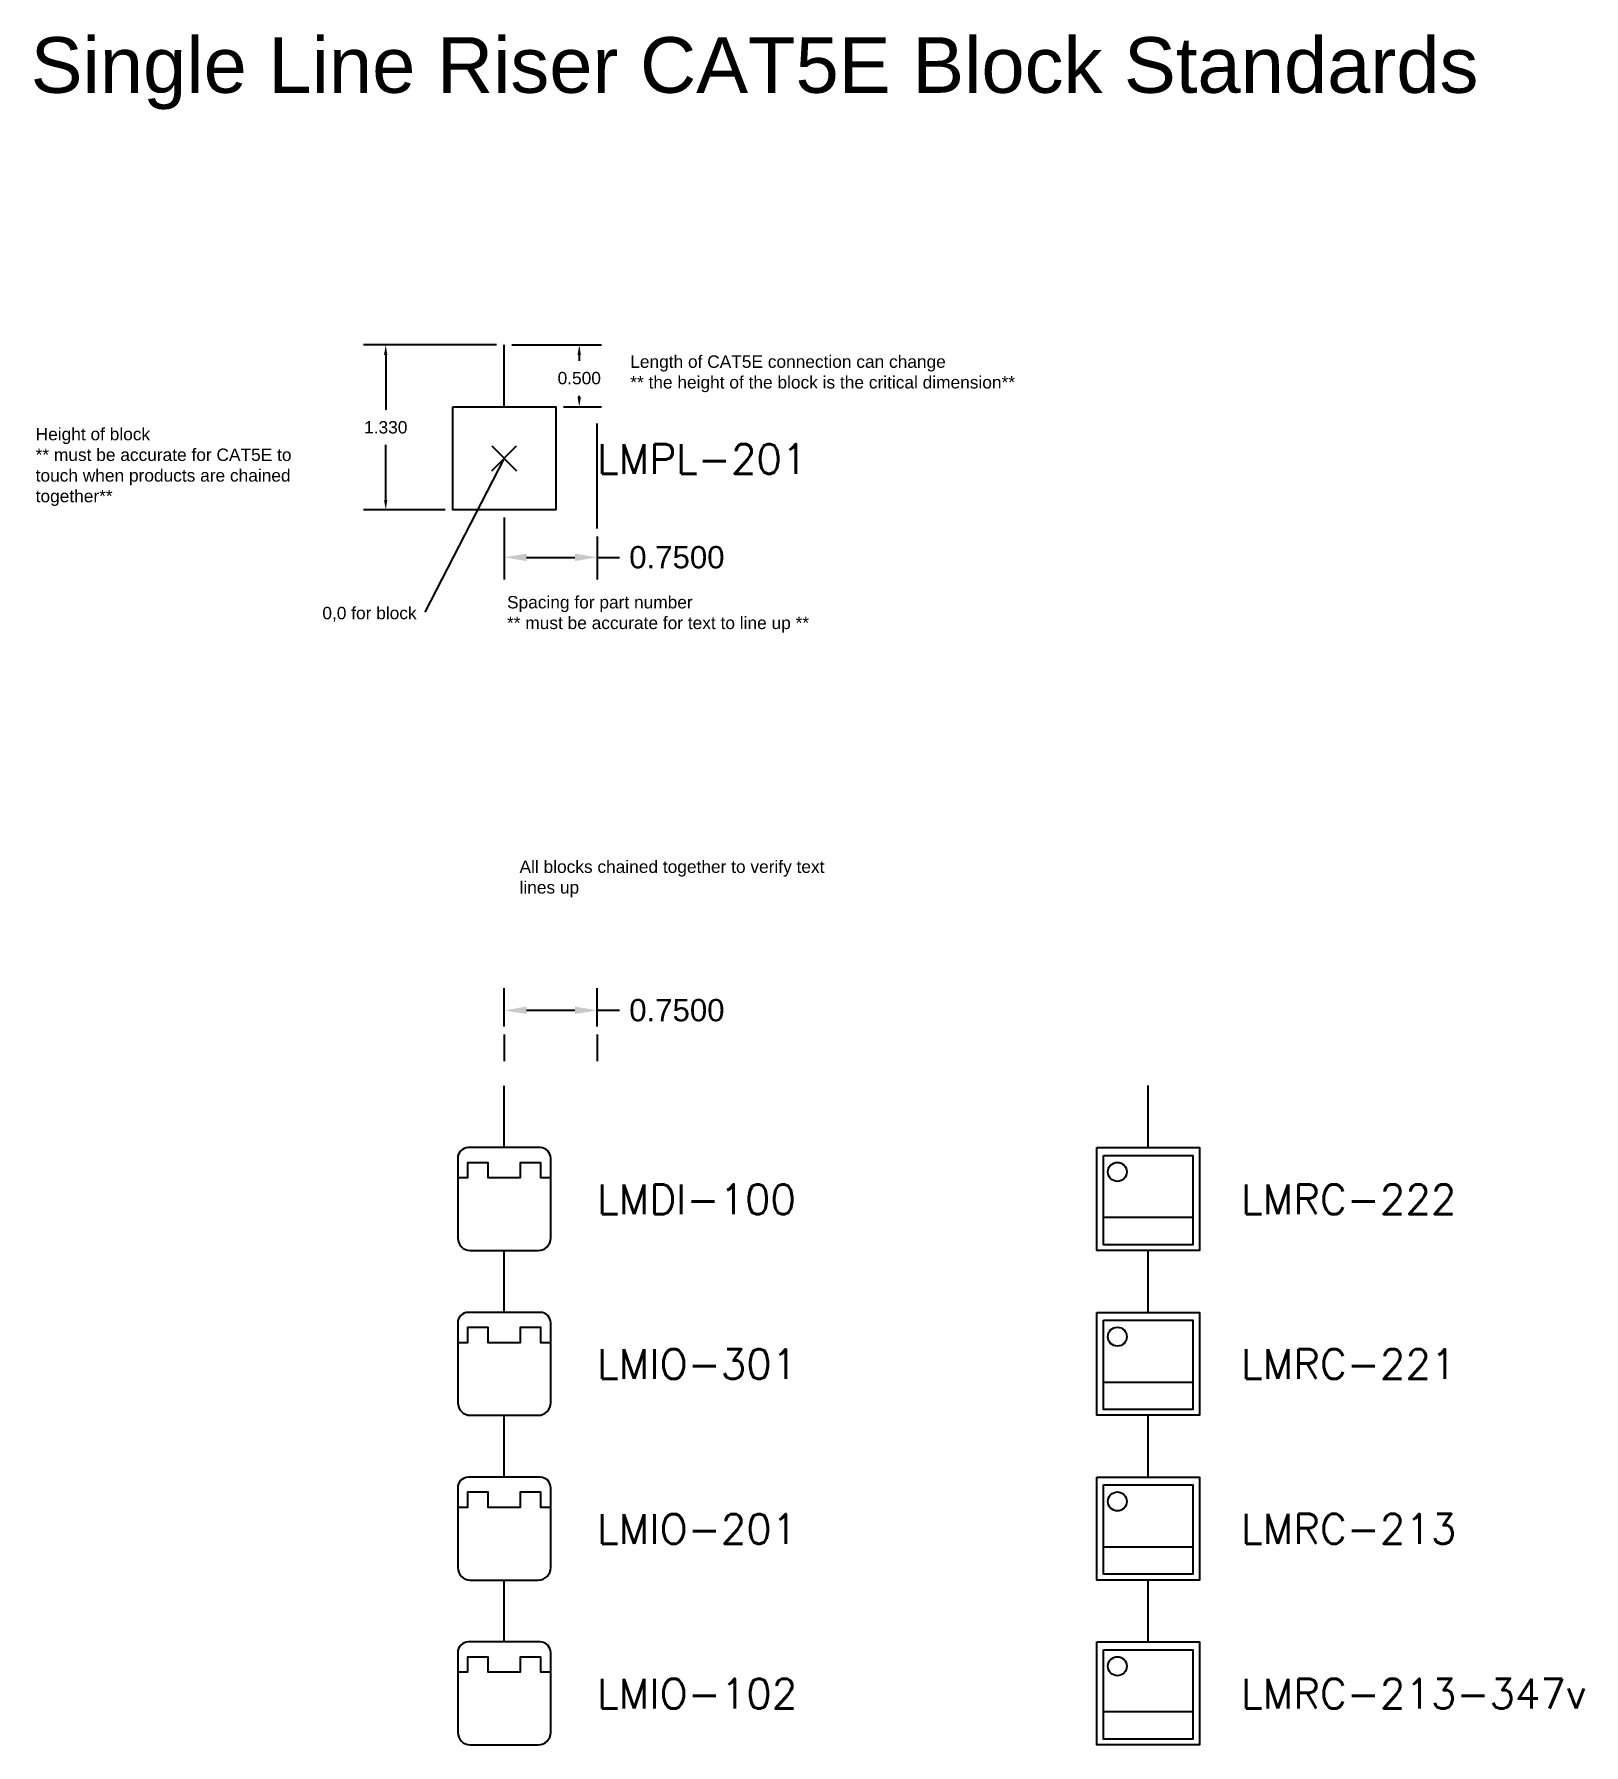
# Model space of a CAD drawing. Header units: inches. Extents: x -233 to 23, y -182 to 484.
# Drawn here: x -170.92 to -158.41, y 23.19 to 37 of the extents above; entities that cross this region are included whole.
import ezdxf

# ---------------------------------------------------------------- set-up
doc = ezdxf.new("R2010")
doc.units = ezdxf.units.IN
doc.header["$MEASUREMENT"] = 0
doc.header["$PDMODE"] = 3
doc.header["$PDSIZE"] = 0.1
doc.styles.add('ROMANS', font='ROMANS.shx')
doc.styles.get("Standard").update_dxf_attribs({"font": 'arial.ttf'})
doc.dimstyles.get("Standard").update_dxf_attribs({"dimtxt": 0.18, "dimasz": 0.18, "dimexe": 0.18, "dimexo": 0.0625, "dimgap": 0.09, "dimtad": 0, "dimtih": 1, "dimtoh": 1, "dimdec": 4, "dimzin": 0, "dimdsep": 46, "dimtxsty": 'Standard', "dimcen": 0.09, "dimadec": 0, "dimazin": 0, "dimtfac": 1, "dimtdec": 4, "dimtofl": 0, "dimtmove": 0, "dimatfit": 3, "dimfxl": 1, "dimtolj": 1, "dimtzin": 0, "dimarcsym": 0})

# ---------------------------------------------------------------- blocks, each defined once
blk = doc.blocks.new('LMDI-100')
blk.add_line((0, 0.417), (0, 0.917))
blk.add_lwpolyline([(-0.291, 0.417, 0.414214), (-0.375, 0.332), (-0.375, -0.313, 0.414214), (-0.275, -0.413), (0.275, -0.413, 0.414214), (0.375, -0.313), (0.375, 0.332, 0.414214), (0.291, 0.417)], format="xyb", close=True)
blk.add_lwpolyline([(-0.375, 0.175), (-0.293, 0.175), (-0.293, 0.298), (-0.132, 0.298), (-0.132, 0.175), (0.132, 0.175), (0.132, 0.298), (0.293, 0.298), (0.293, 0.175), (0.375, 0.175)])
at = {"insert": (0.75, 0), "char_height": 0.24, "width": 5.724, "attachment_point": 4, "style": 'ROMANS'}
blk.add_mtext('LMDI-100', dxfattribs=at)
blk = doc.blocks.new('LMIO-301')
blk.add_line((0, 0.417), (0, 0.917))
blk.add_lwpolyline([(-0.291, 0.417, 0.414214), (-0.375, 0.332), (-0.375, -0.313, 0.414214), (-0.275, -0.413), (0.275, -0.413, 0.414214), (0.375, -0.313), (0.375, 0.332, 0.414214), (0.291, 0.417)], format="xyb", close=True)
blk.add_lwpolyline([(-0.375, 0.175), (-0.293, 0.175), (-0.293, 0.298), (-0.132, 0.298), (-0.132, 0.175), (0.132, 0.175), (0.132, 0.298), (0.293, 0.298), (0.293, 0.175), (0.375, 0.175)])
at = {"insert": (0.75, 0), "char_height": 0.24, "width": 5.724, "attachment_point": 4, "style": 'ROMANS'}
blk.add_mtext('LMIO-301', dxfattribs=at)
blk = doc.blocks.new('LMIO-201')
blk.add_line((0, 0.417), (0, 0.917))
blk.add_lwpolyline([(-0.291, 0.417, 0.414214), (-0.375, 0.332), (-0.375, -0.313, 0.414214), (-0.275, -0.413), (0.275, -0.413, 0.414214), (0.375, -0.313), (0.375, 0.332, 0.414214), (0.291, 0.417)], format="xyb", close=True)
blk.add_lwpolyline([(-0.375, 0.175), (-0.293, 0.175), (-0.293, 0.298), (-0.132, 0.298), (-0.132, 0.175), (0.132, 0.175), (0.132, 0.298), (0.293, 0.298), (0.293, 0.175), (0.375, 0.175)])
at = {"insert": (0.75, 0), "char_height": 0.24, "width": 5.724, "attachment_point": 4, "style": 'ROMANS'}
blk.add_mtext('LMIO-201', dxfattribs=at)
blk = doc.blocks.new('LMIO-102')
blk.add_line((0, 0.417), (0, 0.917))
blk.add_lwpolyline([(-0.291, 0.417, 0.414214), (-0.375, 0.332), (-0.375, -0.313, 0.414214), (-0.275, -0.413), (0.275, -0.413, 0.414214), (0.375, -0.313), (0.375, 0.332, 0.414214), (0.291, 0.417)], format="xyb", close=True)
blk.add_lwpolyline([(-0.375, 0.175), (-0.293, 0.175), (-0.293, 0.298), (-0.132, 0.298), (-0.132, 0.175), (0.132, 0.175), (0.132, 0.298), (0.293, 0.298), (0.293, 0.175), (0.375, 0.175)])
at = {"insert": (0.75, 0), "char_height": 0.24, "width": 5.724, "attachment_point": 4, "style": 'ROMANS'}
blk.add_mtext('LMIO-102', dxfattribs=at)
blk = doc.blocks.new('LMRC-222')
for p, q in [((0, 0.415), (0, 0.915)), ((0.362, -0.15), (-0.359, -0.15))]:
    blk.add_line(p, q)
for points in [[(-0.415, 0.415), (0.415, 0.415), (0.415, -0.415), (-0.415, -0.415)], [(-0.359, 0.352), (0.362, 0.352), (0.362, -0.369), (-0.359, -0.369)]]:
    blk.add_lwpolyline(points, close=True)
blk.add_circle((-0.248, 0.219), 0.0765)
at = {"insert": (0.75, -0.002), "char_height": 0.24, "width": 5.724, "attachment_point": 4, "style": 'ROMANS'}
blk.add_mtext('LMRC-222', dxfattribs=at)
blk = doc.blocks.new('LMRC-221')
for p, q in [((0, 0.415), (0, 0.915)), ((0.362, -0.15), (-0.359, -0.15))]:
    blk.add_line(p, q)
for points in [[(-0.415, 0.415), (0.415, 0.415), (0.415, -0.415), (-0.415, -0.415)], [(-0.359, 0.352), (0.362, 0.352), (0.362, -0.369), (-0.359, -0.369)]]:
    blk.add_lwpolyline(points, close=True)
blk.add_circle((-0.248, 0.219), 0.0765)
at = {"insert": (0.75, -0.002), "char_height": 0.24, "width": 5.724, "attachment_point": 4, "style": 'ROMANS'}
blk.add_mtext('LMRC-221', dxfattribs=at)
blk = doc.blocks.new('LMRC-213')
for p, q in [((0, 0.415), (0, 0.915)), ((0.362, -0.15), (-0.359, -0.15))]:
    blk.add_line(p, q)
for points in [[(-0.415, 0.415), (0.415, 0.415), (0.415, -0.415), (-0.415, -0.415)], [(-0.359, 0.352), (0.362, 0.352), (0.362, -0.369), (-0.359, -0.369)]]:
    blk.add_lwpolyline(points, close=True)
blk.add_circle((-0.248, 0.219), 0.0765)
at = {"insert": (0.75, -0.002), "char_height": 0.24, "width": 5.724, "attachment_point": 4, "style": 'ROMANS'}
blk.add_mtext('LMRC-213', dxfattribs=at)
blk = doc.blocks.new('LMRC-213-347v')
for p, q in [((0, 0.415), (0, 0.915)), ((0.362, -0.15), (-0.359, -0.15))]:
    blk.add_line(p, q)
for points in [[(-0.415, 0.415), (0.415, 0.415), (0.415, -0.415), (-0.415, -0.415)], [(-0.359, 0.352), (0.362, 0.352), (0.362, -0.369), (-0.359, -0.369)]]:
    blk.add_lwpolyline(points, close=True)
blk.add_circle((-0.248, 0.219), 0.0765)
at = {"insert": (0.75, -0.002), "char_height": 0.24, "width": 5.724, "attachment_point": 4, "style": 'ROMANS'}
blk.add_mtext('LMRC-213-347v', dxfattribs=at)
blk = doc.blocks.new('*D205')
at = {"color": 0, "lineweight": -2, "transparency": 16777216}
for p, q in [((-167.124, 28.991), (-167.124, 29.303)), ((-166.374, 28.991), (-166.374, 29.303)), ((-166.944, 29.123), (-166.554, 29.123)), ((-166.374, 29.123), (-166.194, 29.123))]:
    blk.add_line(p, q, dxfattribs=at)
at = {"color": 0, "transparency": 16777216}
for points in [[(-166.944, 29.153), (-166.944, 29.093), (-167.124, 29.123)], [(-166.554, 29.153), (-166.554, 29.093), (-166.374, 29.123)]]:
    blk.add_solid(points, dxfattribs=at)
at = {"layer": 'Defpoints', "color": 0, "transparency": 16777216}
for p in [(-166.374, 29.123), (-167.124, 28.929), (-166.374, 28.929)]:
    blk.add_point(p, dxfattribs=at)
at = {"color": 0, "transparency": 16777216, "insert": (-165.731, 29.123), "char_height": 0.18, "attachment_point": 5}
blk.add_mtext('\\A1;0.7500', dxfattribs=at)
blk = doc.blocks.new('*D206')
at = {"color": 0, "lineweight": -2, "transparency": 16777216}
for p, q in [((-167.124, 33.101), (-167.124, 32.599)), ((-166.374, 32.948), (-166.374, 32.599)), ((-166.944, 32.779), (-166.554, 32.779)), ((-166.374, 32.779), (-166.194, 32.779))]:
    blk.add_line(p, q, dxfattribs=at)
at = {"color": 0, "transparency": 16777216}
for points in [[(-166.944, 32.809), (-166.944, 32.749), (-167.124, 32.779)], [(-166.554, 32.809), (-166.554, 32.749), (-166.374, 32.779)]]:
    blk.add_solid(points, dxfattribs=at)
at = {"layer": 'Defpoints', "color": 0, "transparency": 16777216}
for p in [(-167.124, 33.163), (-166.374, 33.01), (-166.374, 32.779)]:
    blk.add_point(p, dxfattribs=at)
at = {"color": 0, "transparency": 16777216, "insert": (-165.731, 32.779), "char_height": 0.18, "attachment_point": 5}
blk.add_mtext('\\A1;0.7500', dxfattribs=at)
blk = doc.blocks.new('*D207')
at = {"color": 0, "lineweight": -2, "transparency": 16777216}
for p, q in [((-167.062, 34.493), (-166.339, 34.493)), ((-166.519, 34.413), (-166.519, 34.366)), ((-166.647, 33.993), (-166.339, 33.993)), ((-166.519, 34.073), (-166.519, 34.083))]:
    blk.add_line(p, q, dxfattribs=at)
at = {"color": 0, "transparency": 16777216}
for points in [[(-166.533, 34.413), (-166.506, 34.413), (-166.519, 34.493)], [(-166.533, 34.073), (-166.506, 34.073), (-166.519, 33.993)]]:
    blk.add_solid(points, dxfattribs=at)
at = {"layer": 'Defpoints', "color": 0, "transparency": 16777216}
for p in [(-167.124, 34.493), (-166.709, 33.993), (-166.519, 33.993)]:
    blk.add_point(p, dxfattribs=at)
at = {"color": 0, "transparency": 16777216, "insert": (-166.519, 34.225), "char_height": 0.1, "attachment_point": 5}
blk.add_mtext('\\A1;0.500', dxfattribs=at)
blk = doc.blocks.new('*D208')
at = {"color": 0, "lineweight": -2, "transparency": 16777216}
for p, q in [((-167.187, 34.493), (-168.261, 34.493)), ((-168.081, 34.413), (-168.081, 33.97)), ((-168.081, 33.243), (-168.081, 33.687)), ((-167.602, 33.163), (-168.261, 33.163))]:
    blk.add_line(p, q, dxfattribs=at)
at = {"color": 0, "transparency": 16777216}
for points in [[(-168.095, 34.413), (-168.068, 34.413), (-168.081, 34.493)], [(-168.095, 33.243), (-168.068, 33.243), (-168.081, 33.163)]]:
    blk.add_solid(points, dxfattribs=at)
at = {"layer": 'Defpoints', "color": 0, "transparency": 16777216}
for p in [(-167.124, 34.493), (-168.081, 33.163), (-167.539, 33.163)]:
    blk.add_point(p, dxfattribs=at)
at = {"color": 0, "transparency": 16777216, "insert": (-168.081, 33.828), "char_height": 0.1, "attachment_point": 5}
blk.add_mtext('\\A1;1.330', dxfattribs=at)

msp = doc.modelspace()

# ---------------------------------------------------------------- linework, layer by layer
msp.add_line((-167.12441, 33.99345), (-167.12441, 34.49345))
at = {"linetype": 'Continuous'}
msp.add_line((-167.31273, 33.99345), (-166.93135, 33.99345), dxfattribs=at)
at = {"color": 1}
for p, q in [((-166.37441, 33.01046), (-166.37441, 33.85859)), ((-167.12441, 33.57845), (-167.76644, 32.33612)), ((-167.12441, 28.92891), (-167.12441, 28.71138)), ((-166.37441, 28.92891), (-166.37441, 28.71138))]:
    msp.add_line(p, q, dxfattribs=at)
msp.add_lwpolyline([(-167.53941, 33.99345), (-166.70941, 33.99345), (-166.70941, 33.16345), (-167.53941, 33.16345)], close=True)
at = {"color": 4}
msp.add_point((-167.12441, 33.57845), dxfattribs=at)

# ---------------------------------------------------------------- block references
for name, p in [('LMDI-100', (-167.12441, 27.5975)), ('LMRC-222', (-161.92766, 27.59986)), ('LMIO-301', (-167.12441, 26.2675)), ('LMRC-221', (-161.92766, 26.26986)), ('LMIO-201', (-167.12441, 24.9375)), ('LMRC-213', (-161.92766, 24.93986)), ('LMIO-102', (-167.12441, 23.6075)), ('LMRC-213-347v', (-161.92766, 23.60986))]:
    msp.add_blockref(name, p)

# ---------------------------------------------------------------- texts
at = {"color": 1}
msp.add_text('0,0 for block', height=0.1, dxfattribs=at).set_placement((-168.59271, 32.27943))
for s, width, gutter_width, insert, char_height, attachment_point in [('Single Line Riser CAT5E Block Standards', 26.7906867, 1, (-170.94699, 36.68499), 0.449284, 4), ('Length of CAT5E connection can change\\P** the height of the block is the critical dimension**', 3.4334536, 0.32048, (-166.10748, 34.40854), 0.1, 1)]:
    msp.add_mtext_dynamic_manual_height_columns(s, width=width, gutter_width=gutter_width, heights=[0], dxfattribs=dict(insert=insert, char_height=char_height, attachment_point=attachment_point))
at = {"color": 1, "char_height": 0.1, "attachment_point": 1}
for s, width, insert in [('Height of block\\P** must be accurate for CAT5E to touch when products are chained together**', 2.0883915, (-170.90679, 33.82368)), ('Spacing for part number\\P** must be accurate for text to line up **', 3.0934946, (-167.10202, 32.46678)), ('All blocks chained together to verify text lines up', 2.7486349, (-167.00111, 30.33199))]:
    msp.add_mtext_dynamic_manual_height_columns(s, width=width, gutter_width=0.32048, heights=[0], dxfattribs=dict(at, insert=insert))
at = {"insert": (-166.37441, 33.57373), "char_height": 0.24, "width": 5.724, "attachment_point": 4, "style": 'ROMANS'}
msp.add_mtext('LMPL-201', dxfattribs=at)

# ---------------------------------------------------------------- dimensions: what is measured, and where the dimension line sits
at = {"color": 1}
dim = msp.add_linear_dim(base=(-168.08139, 33.16345), p1=(-167.12441, 34.49345), p2=(-167.53941, 33.16345), angle=90, dimstyle='Standard', override={"dimtxt": 0.1, "dimasz": 0.08, "dimdec": 3}, dxfattribs=at)
dim.commit()
dim.dimension.update_dxf_attribs({"geometry": '*D208', "text_midpoint": (-168.08139, 33.82845)})
dim = msp.add_linear_dim(base=(-166.51918, 33.99345), p1=(-167.12441, 34.49345), p2=(-166.70941, 33.99345), angle=90, dimstyle='Standard', override={"dimtxt": 0.1, "dimasz": 0.08, "dimdec": 3})
dim.commit()
dim.dimension.update_dxf_attribs({"geometry": '*D207', "text_midpoint": (-166.51918, 34.22454), "dimtype": 160})
for base, p1, p2, picture, middle in [((-166.37441, 32.77902), (-167.12441, 33.16345), (-166.37441, 33.01046), '*D206', (-165.73108, 32.77902)), ((-166.37441, 29.12269), (-167.12441, 28.92891), (-166.37441, 28.92891), '*D205', (-165.73108, 29.12269))]:
    dim = msp.add_linear_dim(base=base, p1=p1, p2=p2, dimstyle='Standard', dxfattribs=at)
    dim.commit()
    dim.dimension.update_dxf_attribs({"geometry": picture, "text_midpoint": middle})

doc.saveas('drawing.dxf')
